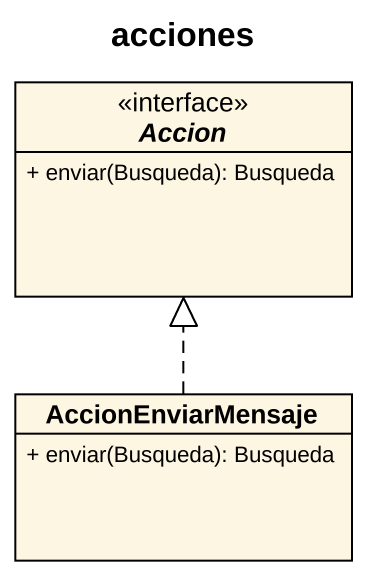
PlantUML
@startuml
title acciones
hide circle
hide empty members
skinparam classAttributeIconSize 0
interface Accion <<interface>> {
  + enviar(Busqueda): Busqueda
}
class AccionEnviarMensaje {
  + enviar(Busqueda): Busqueda
}
AccionEnviarMensaje .up.|> Accion
@enduml
